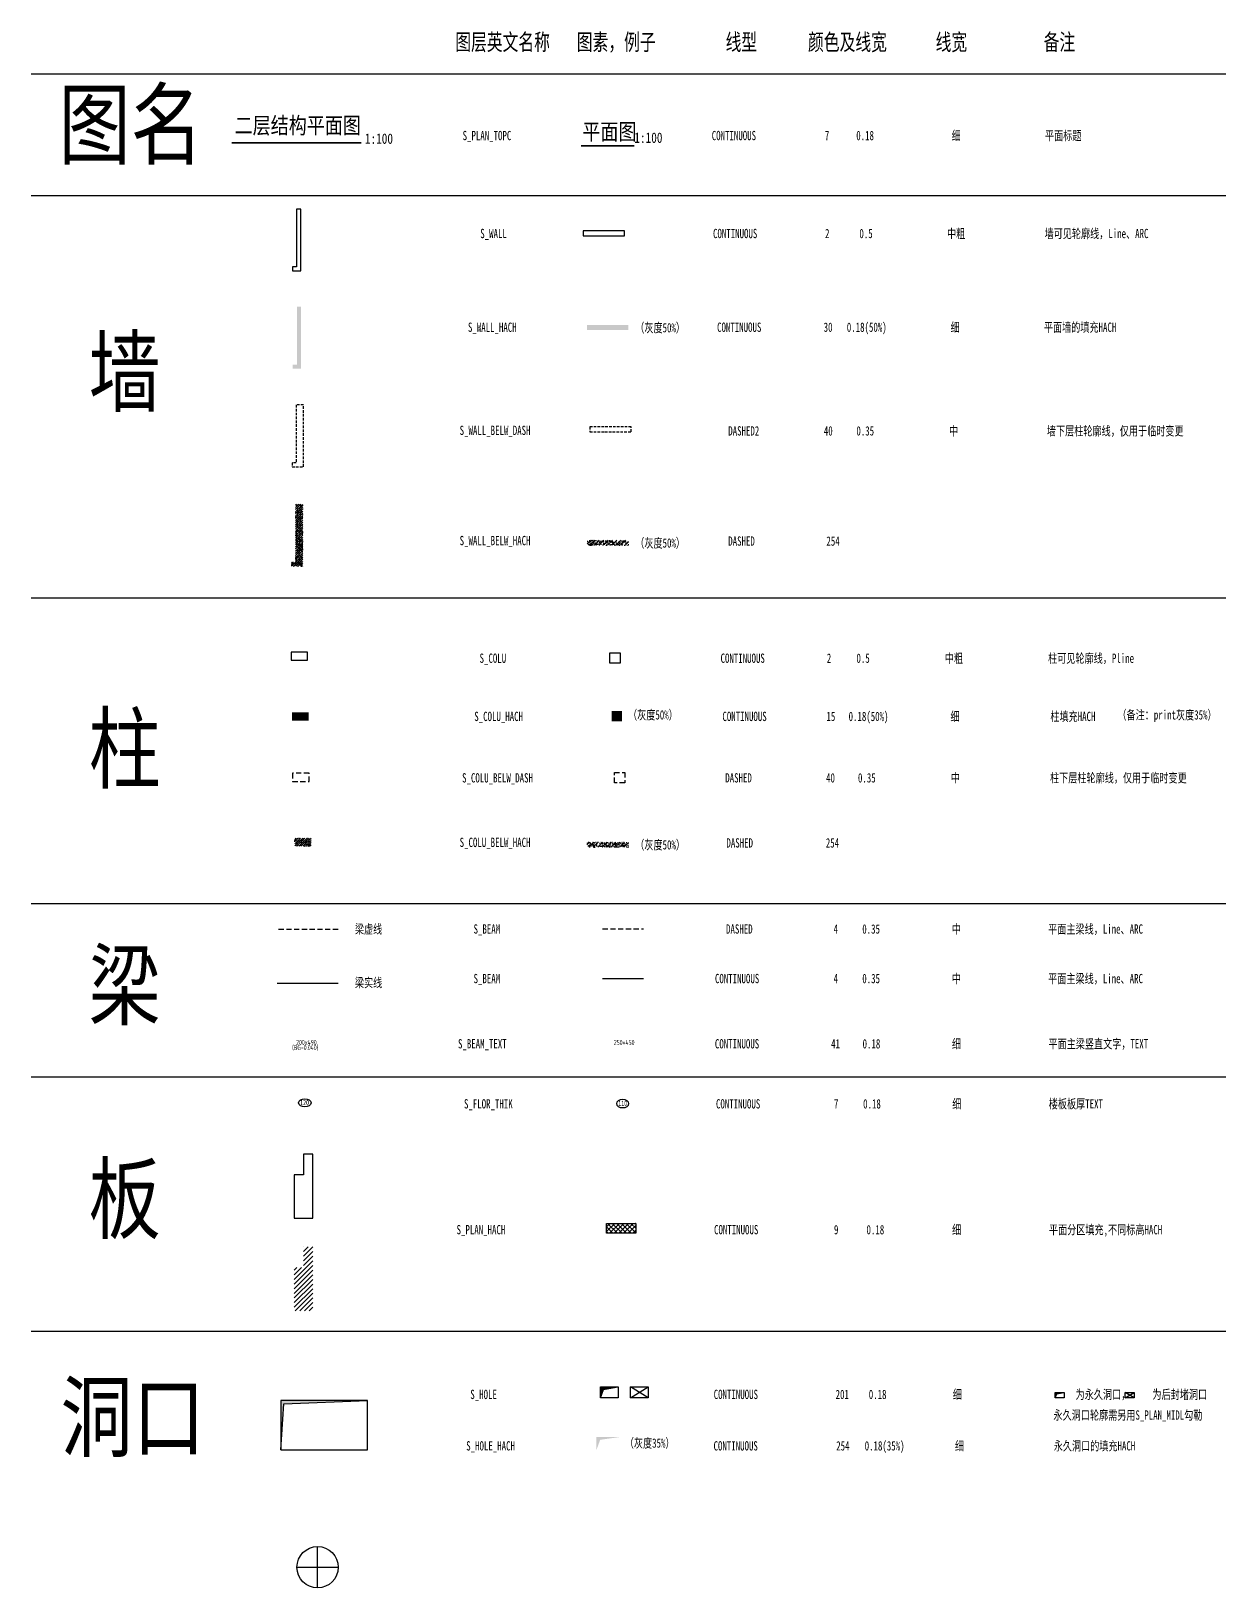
# Model space of a CAD drawing. Extents: x -302153 to 2378000, y -57590 to 1700000.
# Drawn here: x 261759 to 319591, y 529607 to 604988 of the extents above; entities that cross this region are included whole.
import ezdxf
from ezdxf.enums import TextEntityAlignment as Align

# ---------------------------------------------------------------- set-up
doc = ezdxf.new("R2010")
doc.units = 0
doc.header["$LTSCALE"] = 500
doc.header["$MEASUREMENT"] = 0
doc.linetypes.add('DASHED', pattern=[0.75, 0.5, -0.25])
doc.linetypes.add('DASHED2', pattern=[0.375, 0.25, -0.125])
doc.layers.get('0').update_dxf_attribs({"linetype": 'CONTINUOUS'})
doc.layers.get('Defpoints').update_dxf_attribs({"color": 2, "linetype": 'CONTINUOUS'})
for name, color, linetype in [('S_BEAM', 4, 'DASHED'), ('S_BEAM_TEXT_VERT', 41, 'CONTINUOUS'), ('S_COLU', 2, 'CONTINUOUS'), ('S_COLU_BELW_DASH', 40, 'DASHED'), ('S_COLU_BELW_HACH', 254, 'DASHED'), ('S_COLU_HACH', 15, 'CONTINUOUS'), ('S_FLOR_THIK', 7, 'CONTINUOUS'), ('S_HOLE', 201, 'CONTINUOUS'), ('S_HOLE_HACH', 254, 'CONTINUOUS'), ('S_PLAN_HACH', 9, 'CONTINUOUS'), ('S_PLAN_TEXT', 7, 'CONTINUOUS'), ('S_PLAN_TOPC', 7, 'CONTINUOUS'), ('S_WALL', 2, 'CONTINUOUS'), ('S_WALL_BELW_DASH', 40, 'DASHED2'), ('S_WALL_BELW_HACH', 254, 'DASHED'), ('S_WALL_HACH', 30, 'CONTINUOUS')]:
    doc.layers.add(name, color=color, linetype=linetype)
doc.styles.add('TH-STYLE1', font='Stfangso_1.ttf', dxfattribs={"width": 0.7})
doc.styles.add('TH-STYLE2', font='', dxfattribs={"width": 0.8})
doc.styles.add('TH-STYLE3', font='tssdeng.shx', dxfattribs={"width": 0.7, "bigfont": 'tssdchn.shx'})
doc.styles.get('TH-STYLE2').set_extended_font_data('STXihei')

# ---------------------------------------------------------------- blocks, each defined once
blk = doc.blocks.new('B-th')
at = {"layer": 'S_FLOR_THIK', "color": 7, "extrusion": (0, 0, -1)}
blk.add_ellipse((86, 189), major_axis=(-302, 0), ratio=0.653433, dxfattribs=at)
at = {"style": 'TH-STYLE1', "width": 0.7, "flags": 8}
blk.add_attdef('BTH', text='', height=250, dxfattribs=at).set_placement((87, 80), align=Align.CENTER)
blk = doc.blocks.new('BASEPOINT', base_point=(710981, 177928))
at = {"layer": 'Defpoints', "color": 7}
for p, q in [((710981, 176928), (710981, 178928)), ((709981, 177928), (711981, 177928))]:
    blk.add_line(p, q, dxfattribs=at)
blk.add_circle((710981, 177928), 1000, dxfattribs=at)

msp = doc.modelspace()

# ---------------------------------------------------------------- hatches: boundary and pattern name
at = {"layer": 'S_COLU_BELW_HACH'}
h = msp.add_hatch(dxfattribs=at)
h.set_pattern_fill('钢筋混凝土', color=256, scale=30, style=0, pattern_type=2)
h.set_pattern_definition([(45, (249719.63, 554417.11), (-53.033, 53.033), []), (50, (249719.63, 554417.1), (215.178, -18.8256), [22.5, -247.5]), (355, (249719.63, 554417.1), (-41.6254, 225.6576), [18, -198]), (100.4514, (249737.56, 554415.54), (173.5528, 206.8319), [19.122, -210.3426]), (46.1842, (249719.63, 554477.1), (320.1723, -49.6557), [33.75, -371.25]), (96.6356, (249746.3, 554472.97), (280.3988, 292.2354), [28.683, -315.514]), (351.1842, (249719.63, 554477.1), (280.3986, 292.2356), [27, -297]), (21, (249749.63, 554462.1), (179.0721, -120.7857), [22.5, -247.5]), (326, (249749.63, 554462.1), (72.9946, 217.545), [18, -198]), (71.4514, (249764.55, 554452.04), (252.0668, 96.7591), [19.122, -210.3426]), (37.5, (249719.63, 554417.11), (3.64796, 99.86816), [0, -195.6, 0, -201, 0, -198.75]), (7.5, (249719.63, 554417.11), (78.92086, 118.3235), [0, -114.6, 0, -191.1, 0, -75.75]), (327.5, (249652.73, 554417.11), (160.14673, -6.76646), [0, -75, 0, -234, 0, -310.5]), (317.5, (249622.73, 554417.1), (174.95585, 30.0315), [0, -97.5, 0, -155.4, 0, -220.5])])
h.paths.add_polyline_path([(275319.6279, 565917.1066), (274519.6279, 565917.1066), (274519.6279, 565517.1066), (275319.6279, 565517.1066)], flags=0)
h = msp.add_hatch(dxfattribs=at)
h.set_pattern_fill('钢筋混凝土', color=256, scale=30, style=0, pattern_type=2)
h.set_pattern_definition([(45, (0, 7737.02), (-106.066017, 106.066017), []), (50, (0, 7737.02), (215.178055, -18.82564), [22.5, -247.5]), (355, (0, 7737.02), (-41.6254, 225.65764), [18, -198]), (100.4514, (17.93, 7735.45), (173.552815, 206.83186), [19.12206, -210.34263]), (46.1842, (0, 7797.02), (320.17231, -49.6557), [33.75, -371.25]), (96.6356, (26.68, 7792.88), (280.39881, 292.23536), [28.68309, -315.5139]), (351.1842, (0, 7797), (280.39858, 292.23558), [27, -297]), (21, (30, 7782.02), (179.072116, -120.785667), [22.5, -247.5]), (326, (30, 7782.02), (72.9946, 217.54501), [18, -198]), (71.4514, (44.92, 7771.95), (252.06679, 96.75915), [19.12206, -210.34263]), (37.5, (0, 7737.015), (3.647957, 99.868156), [1.5, -195.6, 1.5, -201, 1.5, -198.75]), (7.5, (0, 7737.02), (78.920861, 118.323514), [1.5, -114.6, 1.5, -191.1, 1.5, -75.75]), (327.5, (-66.9, 7737.015), (160.146731, -6.766462), [1.5, -75, 1.5, -234, 1.5, -310.5]), (317.5, (-96.9, 7737.02), (174.95585, 30.031495), [1.5, -97.5, 1.5, -155.4, 1.5, -220.5])])
h.paths.add_polyline_path([(290670.9565, 565478.3451), (290670.9565, 565718.3451), (288670.9565, 565718.3451), (288670.9565, 565478.3451)])
at = {"layer": 'S_COLU_HACH'}
msp.add_hatch(color=256, dxfattribs=at).paths.add_polyline_path([(275187.8591, 572006.1785), (274387.8591, 572006.1785), (274387.8591, 571606.1785), (275187.8591, 571606.1785)], flags=0)
at = {"layer": 'S_HOLE_HACH'}
for points in [[(289317.2547, 539343.0364), (289317.2547, 538811.8665), (289460.0491, 539208.2618), (290181.9534, 539343.0364)], [(311403.7577, 539007.6824), (311764.7098, 539075.0697), (311332.3605, 539075.0697), (311332.3605, 538809.4847)], [(290266.4005, 536912.0233), (289117.643, 536912.0233), (289117.643, 536269.269), (289304.2, 536777.2488)]]:
    msp.add_hatch(color=256, dxfattribs=at).paths.add_polyline_path(points)
h = msp.add_hatch(color=256, dxfattribs=at)
h.dxf.hatch_style = 1
h.paths.add_polyline_path([(273840.5025, 536286.051), (273982.6198, 538524.0243), (278040.5026, 538686.0298), (273840.5025, 538686.0298)])
at = {"layer": 'S_PLAN_HACH'}
h = msp.add_hatch(dxfattribs=at)
h.set_pattern_fill('ANSI37', color=256, scale=50, style=0)
h.set_pattern_definition([(45, (1229956.57, 615222.92), (-112.253202, 112.253202), []), (135, (1229956.57, 615222.92), (-112.253202, -112.253202), [])])
h.paths.add_polyline_path([(289608.089, 547256.3634), (289608.089, 546784.6346), (291024.0745, 546784.6346), (291024.0745, 547256.3634)])
h = msp.add_hatch(dxfattribs=at)
h.set_pattern_fill('ANSI31', color=256, scale=50)
h.set_pattern_definition([(45, (-449114.59, -420185.37), (-112.253202, 112.253202), [])])
h.paths.add_polyline_path([(275392.9894, 546119.6369), (274942.9894, 546119.6369), (274942.9894, 545119.6369), (274492.9894, 545119.6369), (274492.9894, 543019.6369), (275392.9894, 543019.6369)])
at = {"layer": 'S_WALL_BELW_HACH'}
h = msp.add_hatch(dxfattribs=at)
h.set_pattern_fill('钢筋混凝土', color=256, scale=30, style=0, pattern_type=2)
h.set_pattern_definition([(45, (274659.73, 577679.7), (-53.033, 53.033), []), (50, (274659.73, 577679.7), (215.178, -18.8256), [22.5, -247.5]), (355, (274659.73, 577679.7), (-41.625, 225.658), [18, -198]), (100.4514, (274677.66, 577678.13), (173.553, 206.832), [19.122, -210.343]), (46.184, (274659.73, 577739.7), (320.172, -49.656), [33.75, -371.25]), (96.636, (274686.4, 577735.56), (280.399, 292.235), [28.683, -315.514]), (351.184, (274659.73, 577739.7), (280.399, 292.236), [27, -297]), (21, (274689.73, 577724.7), (179.072, -120.786), [22.5, -247.5]), (326, (274689.73, 577724.7), (72.995, 217.545), [18, -198]), (71.4514, (274704.65, 577714.63), (252.067, 96.759), [19.122, -210.343]), (37.5, (274659.73, 577679.7), (3.648, 99.8682), [0, -195.6, 0, -201, 0, -198.75]), (7.5, (274659.73, 577679.7), (78.9209, 118.3235), [0, -114.6, 0, -191.1, 0, -75.75]), (327.5, (274592.83, 577679.7), (160.1467, -6.7665), [0, -75, 0, -234, 0, -310.5]), (317.5, (274562.83, 577679.7), (174.956, 30.0315), [0, -97.5, 0, -155.4, 0, -220.5])])
h.paths.add_polyline_path([(274559.7302, 579279.6996), (274359.7302, 579279.6996), (274359.7302, 579079.6996), (274909.7302, 579079.6996), (274909.7302, 582079.6996), (274559.7302, 582079.6996)], flags=0)
h = msp.add_hatch(dxfattribs=at)
h.set_pattern_fill('钢筋混凝土', color=256, scale=30, style=0, pattern_type=2)
h.set_pattern_definition([(45, (11356.15, 7139.66), (-106.066017, 106.066017), []), (50, (11356.15, 7139.66), (215.178055, -18.82564), [22.5, -247.5]), (355, (11356.15, 7139.66), (-41.6254, 225.65764), [18, -198]), (100.4514, (11374.08, 7138.1), (173.552815, 206.83186), [19.12206, -210.34263]), (46.1842, (11356.15, 7199.66), (320.17231, -49.6557), [33.75, -371.25]), (96.6356, (11382.83, 7195.52), (280.39881, 292.23536), [28.68309, -315.5139]), (351.1842, (11356.15, 7199.66), (280.39858, 292.23558), [27, -297]), (21, (11386.15, 7184.66), (179.072116, -120.785667), [22.5, -247.5]), (326, (11386.15, 7184.66), (72.9946, 217.54501), [18, -198]), (71.4514, (11401.07, 7174.6), (252.06679, 96.75915), [19.12206, -210.34263]), (37.5, (11356.146, 7139.66), (3.647957, 99.868156), [1.5, -195.6, 1.5, -201, 1.5, -198.75]), (7.5, (11356.15, 7139.66), (78.920861, 118.323514), [1.5, -114.6, 1.5, -191.1, 1.5, -75.75]), (327.5, (11289.246, 7139.66), (160.146731, -6.766462), [1.5, -75, 1.5, -234, 1.5, -310.5]), (317.5, (11259.25, 7139.66), (174.95585, 30.031495), [1.5, -97.5, 1.5, -155.4, 1.5, -220.5])])
h.paths.add_polyline_path([(290670.9565, 580092.9878), (290670.9565, 580332.9878), (288670.9565, 580332.9878), (288670.9565, 580092.9878)])
at = {"layer": 'S_WALL_HACH'}
msp.add_hatch(color=256, dxfattribs=at).paths.add_polyline_path([(274622.1549, 588843.884), (274422.1549, 588843.884), (274422.1549, 588643.884), (274822.1549, 588643.884), (274822.1549, 591643.884), (274622.1549, 591643.884)], flags=0)
msp.add_hatch(color=256, dxfattribs=at).paths.add_polyline_path([(290670.9565, 590517.3752), (290670.9565, 590757.3752), (288670.9565, 590757.3752), (288670.9565, 590517.3752)])

# ---------------------------------------------------------------- linework, layer by layer
for p, q in [((261758.6677, 602916.3547), (319590.5946, 602916.3547)), ((261758.6677, 597024.7777), (319590.5946, 597024.7777)), ((261758.6677, 577541.1317), (319590.5946, 577541.1317)), ((261758.6677, 562741.6516), (319590.5946, 562741.6516)), ((261758.6677, 554345.5508), (319590.5946, 554345.5508)), ((261758.6677, 542044.0756), (319590.5946, 542044.0756))]:
    msp.add_line(p, q)
at = {"layer": 'S_BEAM'}
for p, q in [((276613.1561, 561488.6241), (273663.1561, 561488.6241)), ((289423.1583, 561514.8588), (291393.6258, 561514.8588))]:
    msp.add_line(p, q, dxfattribs=at)
at = {"layer": 'S_BEAM', "linetype": 'ByBlock'}
for p, q in [((273663.1561, 558892.3472), (276613.1561, 558892.3472)), ((289423.1583, 559115.8329), (291393.6258, 559115.8329))]:
    msp.add_line(p, q, dxfattribs=at)
at = {"layer": 'S_COLU'}
for points in [[(275143.2045, 574920.6942), (274343.2045, 574920.6942), (274343.2045, 574520.6942), (275143.2045, 574520.6942), (275143.2045, 574920.6942)], [(289765.9892, 574377.8386), (289765.9892, 574877.8386), (290265.9892, 574877.8386), (290265.9892, 574377.8386)]]:
    msp.add_lwpolyline(points, close=True, dxfattribs=at)
at = {"layer": 'S_COLU_BELW_DASH'}
for points in [[(275211.4886, 569051.5917), (274411.4886, 569051.5917), (274411.4886, 568651.5917), (275211.4886, 568651.5917), (275211.4886, 569051.5917)], [(289994.2191, 568589.9507), (289994.2191, 569089.9507), (290494.2191, 569089.9507), (290494.2191, 568589.9507)]]:
    msp.add_lwpolyline(points, close=True, dxfattribs=at)
at = {"layer": 'S_COLU_HACH'}
msp.add_solid([(289856.1911, 572059.626), (290356.1911, 572059.626), (289856.1911, 571559.626), (290356.1911, 571559.626)], dxfattribs=at)
at = {"layer": 'S_HOLE'}
for p, q in [((290766.7945, 538811.8665), (291631.4932, 539343.0364)), ((291631.4932, 538811.8665), (290766.7945, 539343.0364)), ((314722.5978, 538809.4847), (315154.9471, 539075.0697)), ((315154.9471, 538809.4847), (314722.5978, 539075.0697))]:
    msp.add_line(p, q, dxfattribs=at)
for points in [[(289317.2547, 538811.8665), (289460.0491, 539208.2618), (290181.9534, 539343.0364)], [(311332.3605, 538809.4847), (311403.7577, 539007.6824), (311764.7098, 539075.0697)]]:
    msp.add_lwpolyline(points, dxfattribs=at)
for points in [[(289317.2547, 539343.0364), (290181.9534, 539343.0364), (290181.9534, 538811.8665), (289317.2547, 538811.8665)], [(290766.7945, 539343.0364), (291631.4932, 539343.0364), (291631.4932, 538811.8665), (290766.7945, 538811.8665)], [(311332.3605, 539075.0697), (311764.7098, 539075.0697), (311764.7098, 538809.4847), (311332.3605, 538809.4847)], [(314722.5978, 539075.0697), (315154.9471, 539075.0697), (315154.9471, 538809.4847), (314722.5978, 538809.4847)], [(273840.5025, 536286.051), (273982.6198, 538524.0243), (278040.5026, 538686.0298), (273840.5025, 538686.0298)], [(273840.5025, 536286.051), (278040.5026, 536286.051), (278040.5026, 538686.0298), (273840.5025, 538686.0298)]]:
    msp.add_lwpolyline(points, close=True, dxfattribs=at)
at = {"layer": 'S_PLAN_HACH'}
for points in [[(275392.9894, 550609.9909), (274942.9894, 550609.9908), (274942.9894, 549609.9909), (274492.9894, 549609.9909), (274492.9894, 547509.9908), (275392.9894, 547509.9908)], [(289608.089, 547256.3634), (291024.0745, 547256.3634), (291024.0745, 546784.6346), (289608.089, 546784.6346)]]:
    msp.add_lwpolyline(points, close=True, dxfattribs=at)
at = {"layer": 'S_PLAN_TOPC', "const_width": 80}
for points in [[(271463.2302, 599579.1494), (277740.6915, 599579.1494)], [(288378.2948, 599427.8135), (290958.0822, 599427.8135)]]:
    msp.add_lwpolyline(points, dxfattribs=at)
at = {"layer": 'S_WALL'}
msp.add_lwpolyline([(274606.2081, 593574.7878), (274406.2081, 593574.7878), (274406.2081, 593374.7878), (274806.2081, 593374.7878), (274806.2081, 596374.7878), (274606.2081, 596374.7878), (274606.2081, 593574.7878)], close=True, dxfattribs=at)
msp.add_lwpolyline([(290474.4112, 595312.4255), (288474.4112, 595312.4255), (288474.4112, 595072.4255), (289203.9953, 595072.4255), (289203.9953, 595072.4255), (290474.4112, 595072.4255), (290474.4112, 595312.4255)], dxfattribs=at)
at = {"layer": 'S_WALL_BELW_DASH'}
msp.add_lwpolyline([(274590.8669, 584087.5478), (274390.8669, 584087.5478), (274390.8669, 583887.5478), (274940.8669, 583887.5478), (274940.8669, 586887.5478), (274590.8669, 586887.5478), (274590.8669, 584087.5478)], close=True, dxfattribs=at)
msp.add_lwpolyline([(290802.1462, 585825.1611), (288802.1462, 585825.1611), (288802.1462, 585585.1611), (289531.7303, 585585.1611), (289531.7303, 585585.1611), (290802.1462, 585585.1611), (290802.1462, 585825.1611)], dxfattribs=at)

# ---------------------------------------------------------------- block references
at = {"layer": 'Defpoints'}
msp.add_blockref('BASEPOINT', (275624.2139, 530607.1232), dxfattribs=at)
at = {"layer": 'S_FLOR_THIK'}
ref = msp.add_blockref('B-th', (275093.8479, 552903.5432), dxfattribs=dict(at, xscale=-1))
ref.add_attrib('BTH', '120', dxfattribs={"layer": '0', "height": 250, "style": 'TH-STYLE1', "width": 0.7, "flags": 8}).set_placement((274993.9876, 552983.0765), align=Align.CENTER)
msp.add_blockref('B-th', (290307.503, 552868.0798), dxfattribs=at).add_auto_attribs({'BTH': '110'})

# ---------------------------------------------------------------- texts
at = {"layer": 'S_BEAM_TEXT_VERT', "style": 'TH-STYLE3', "width": 0.7}
for s, p in [('(BG-0.040)', (274396.0732, 555646.0854)), ('200x490', (274587.6982, 555892.9917))]:
    msp.add_text(s, height=250, dxfattribs=at).set_placement(p)
msp.add_text('250×450', height=250, dxfattribs=at).set_placement((289964.1842, 555816.5366), align=Align.BOTTOM_LEFT)
at = {"layer": 'S_PLAN_TEXT', "color": 1, "style": 'TH-STYLE1', "width": 0.7}
for s, p in [('图层英文名称', (282288.6857, 603820.3096)), ('图素，例子', (288170.2019, 603820.3096)), ('线型', (295375.4784, 603820.3096)), ('颜色', (299364.4733, 603820.3096)), ('颜色及线宽', (299364.4773, 603820.3096)), ('线宽', (305541.1472, 603820.3096)), ('备注', (310768.6283, 603820.3096))]:
    msp.add_text(s, height=800, dxfattribs=at).set_placement(p, align=Align.BOTTOM_LEFT)
at = {"layer": 'S_PLAN_TEXT', "style": 'TH-STYLE1', "width": 0.7}
for s, p in [('S_PLAN_TOPC', (282644.8365, 599572.4581)), ('CONTINUOUS', (294705.3751, 599572.4581)), ('0.18', (301699.3281, 599572.4581)), ('细', (306319.2183, 599572.4581)), ('平面标题', (310835.3853, 599572.4581)), ('S_WALL', (283499.3708, 594828.4255)), ('CONTINUOUS', (294766.5249, 594828.4255)), ('0.5', (301851.1928, 594828.4255)), ('中粗', (306091.5764, 594828.4255)), ('墙可见轮廓线，Line、ARC', (310814.0887, 594828.4255)), ('S_WALL_HACH', (282902.5357, 590291.2837)), ('CONTINUOUS', (294963.0702, 590291.2837)), ('0.18(50%%%)', (301243.6068, 590291.2837)), ('细', (306266.2566, 590291.2837)), ('平面墙的填充HACH', (310782.4195, 590291.2837)), ('S_WALL_BELW_DASH', (282502.1563, 585296.3214)), ('DASHED2', (295503.6894, 585271.7052)), ('0.35', (301705.3563, 585271.7052)), ('中', (306190.1511, 585271.7052)), ('墙下层柱轮廓线，仅用于临时变更', (310929.0133, 585271.7052)), ('S_WALL_BELW_HACH', (282502.1563, 579960.4486)), ('DASHED', (295503.6894, 579935.8325)), ('S_COLU', (283465.9892, 574263.8386)), ('CONTINUOUS', (295131.1543, 574263.8386)), ('0.5', (301709.133, 574263.8386)), ('中粗', (305986.5677, 574263.8386)), ('柱可见轮廓线，Pline', (310986.7993, 574263.8386)), ('S_COLU_HACH', (283209.9396, 571445.626)), ('CONTINUOUS', (295221.3561, 571445.626)), ('0.18(50%%%)', (301329.5271, 571445.626)), ('细', (306259.0273, 571445.626)), ('柱填充HACH', (311096.3354, 571445.626)), ('柱下层柱轮廓线，仅用于临时变更', (311081.391, 568470.3948)), ('S_COLU_BELW_DASH', (282619.9468, 568470.3948)), ('DASHED', (295359.3841, 568470.3948)), ('0.35', (301782.8362, 568470.3948)), ('中', (306271.8082, 568470.3948)), ('S_COLU_BELW_HACH', (282502.1563, 565345.8059)), ('DASHED', (295415.609, 565321.1897)), ('梁虚线', (277430.8914, 561150.8588)), ('S_BEAM', (283175.0067, 561150.8588)), ('DASHED', (295396.4518, 561150.8588)), ('0.35', (301991.4431, 561150.8588)), ('中', (306318.4846, 561150.8588)), ('平面主梁线，Line、ARC', (310989.9419, 561150.8588)), ('S_BEAM', (283175.0067, 558751.8329)), ('CONTINUOUS', (294860.1378, 558751.8329)), ('0.35', (301991.4431, 558751.8329)), ('中', (306318.4846, 558751.8329)), ('平面主梁线，Line、ARC', (310989.9419, 558751.8329)), ('梁实线', (277430.8914, 558555.3088)), ('S_BEAM_TEXT', (282420.36, 555593.2329)), ('CONTINUOUS', (294857.3727, 555593.2329)), ('0.18', (302006.3427, 555593.2329)), ('细', (306331.8217, 555593.2329)), ('平面主梁竖直文字，TEXT', (311003.2819, 555593.2329)), ('细', (306347.776, 552685.359)), ('楼板板厚TEXT', (311019.2362, 552685.359)), ('S_FLOR_THIK', (282711.2505, 552685.359)), ('CONTINUOUS', (294909.2371, 552685.359)), ('0.18', (302032.7909, 552685.359)), ('S_PLAN_HACH', (282352.9815, 546591.9158)), ('CONTINUOUS', (294816.1923, 546591.9158)), ('0.18', (302196.2311, 546591.9158)), ('细', (306335.948, 546591.9158)), ('平面分区填充,不同标高HACH', (311027.1836, 546591.9158)), ('S_HOLE', (283017.2466, 538615.5392)), ('CONTINUOUS', (294799.7443, 538615.5392)), ('0.18', (302305.6077, 538615.5392)), ('细', (306370.7288, 538615.5392)), ('     为永久洞口，     为后封堵洞口', (311246.8679, 538615.5392)), ('永久洞口轮廓需另用S_PLAN_MIDL勾勒', (311246.8629, 537615.5392)), ('S_HOLE_HACH', (282819.4851, 536123.9022)), ('CONTINUOUS', (294791.9432, 536123.9022)), ('0.18(35%%%)', (302107.8461, 536123.9022)), ('细', (306475.0683, 536123.9022)), ('永久洞口的填充HACH', (311259.3937, 536123.9022))]:
    msp.add_text(s, height=450, dxfattribs=at).set_placement(p, align=Align.BOTTOM_LEFT)
for s, p in [('7', (300285.8504, 599572.4581)), ('2', (300295.7076, 594828.4255)), ('30', (300335.4502, 590291.2837)), ('40', (300344.4867, 585271.7052)), ('254', (300576.2038, 579935.8325)), ('2', (300381.7298, 574263.8386)), ('15', (300471.9316, 571445.626)), ('40', (300453.112, 568470.3948)), ('254', (300548.1424, 565321.1897)), ('4', (300709.3037, 561150.8588)), ('4', (300709.3037, 558751.8329)), ('41', (300696.7136, 555593.2329)), ('7', (300725.457, 552685.359)), ('9', (300728.8359, 546591.9158)), ('201', (301021.3887, 538615.5392)), ('254', (301051.2374, 536123.9022))]:
    msp.add_text(s, height=450, dxfattribs=at).set_placement(p, align=Align.BOTTOM_CENTER)
for s, p in [('（灰度50%%%）', (293408.4324, 590266.6675)), ('（灰度50%%%）', (293408.4324, 579842.2801)), ('（灰度50%%%）', (293060.5468, 571520.6789)), ('（备注：print灰度35%%%）', (319142.5117, 571520.6789)), ('（灰度50%%%）', (293408.4324, 565227.6374)), ('（灰度35%%%）', (292903.2726, 536258.7994))]:
    msp.add_text(s, height=450, dxfattribs=at).set_placement(p, align=Align.BOTTOM_RIGHT)
at = {"layer": 'S_PLAN_TOPC', "style": 'TH-STYLE2', "width": 0.8}
for s, height, p in [('图名', 3200, (263082.8949, 597914.7525)), ('二层结构平面图', 800, (271609.1985, 599781.7772)), ('平面图', 800, (288439.5854, 599477.8135)), ('1:100', 500, (290958.0822, 599427.8135)), ('1:100', 500, (277913.7962, 599381.9124)), ('墙', 3200, (264538.4324, 585937.3365)), ('柱', 3200, (264538.4324, 567692.2067)), ('梁', 3200, (264538.4324, 556230.8613)), ('板', 3200, (264538.4324, 545891.8623)), ('洞口', 3200, (263184.3759, 535332.9836))]:
    msp.add_text(s, height=height, dxfattribs=at).set_placement(p, align=Align.BOTTOM_LEFT)

doc.saveas('drawing.dxf')
